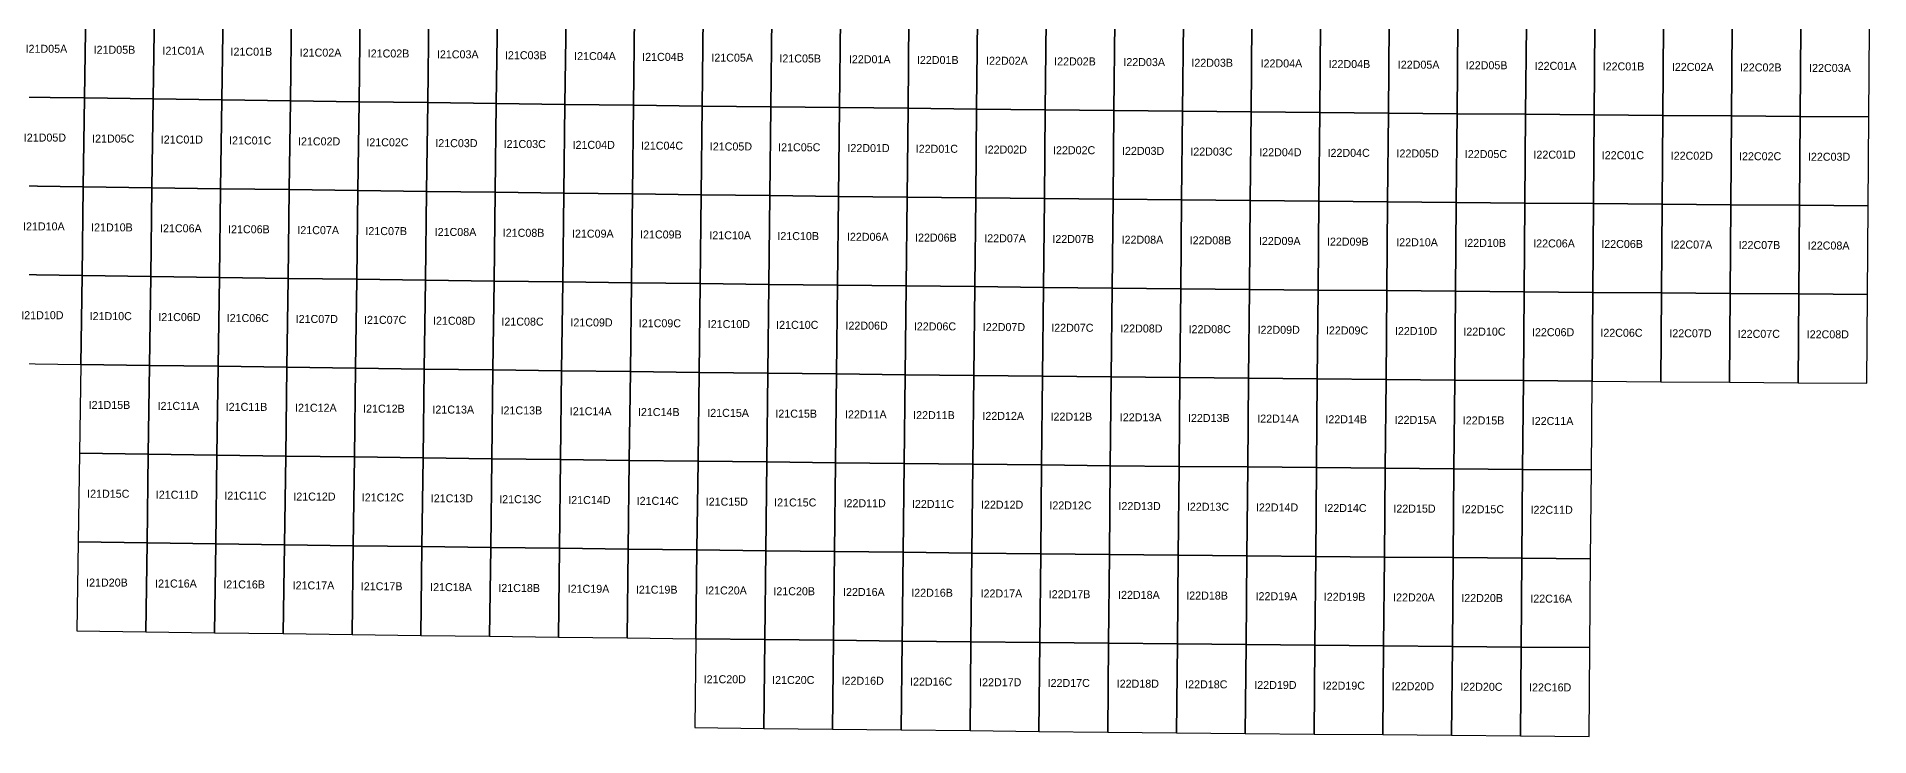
# Model space of a CAD drawing. Extents: x 333963 to 497885, y 4379816 to 4501773.
# Drawn here: x 389189 to 446435, y 4379816 to 4401691 of the extents above; entities that cross this region are included whole.
import ezdxf

# ---------------------------------------------------------------- set-up
doc = ezdxf.new("R2010")
doc.units = 0
doc.layers.add('PINDEX_5000', color=7, linetype='Continuous')

msp = doc.modelspace()

# ---------------------------------------------------------------- linework, layer by layer
at = {"layer": 'PINDEX_5000'}
for p, q in [((390725, 4402549), (390686, 4399773)), ((390686, 4399773), (390725, 4402549)), ((392868, 4402518), (392829, 4399742)), ((392829, 4399742), (392868, 4402518)), ((395011, 4402489), (394973, 4399713)), ((394973, 4399713), (395011, 4402489)), ((397153, 4402460), (397116, 4399684)), ((397116, 4399684), (397153, 4402460)), ((399296, 4402431), (399260, 4399655)), ((399260, 4399655), (399296, 4402431)), ((401439, 4402404), (401403, 4399628)), ((401403, 4399628), (401439, 4402404)), ((403581, 4402376), (403546, 4399600)), ((403546, 4399600), (403581, 4402376)), ((405724, 4402350), (405690, 4399574)), ((405690, 4399574), (405724, 4402350)), ((407867, 4402324), (407833, 4399548)), ((407833, 4399548), (407867, 4402324)), ((410009, 4402298), (409977, 4399522)), ((409977, 4399522), (410009, 4402298)), ((412152, 4402273), (412120, 4399498)), ((412120, 4399498), (412152, 4402273)), ((414295, 4402249), (414264, 4399473)), ((414264, 4399473), (414295, 4402249)), ((416407, 4399450), (416437, 4402226)), ((416437, 4402226), (416407, 4399450)), ((418551, 4399427), (418580, 4402203)), ((418580, 4402203), (418551, 4399427)), ((420694, 4399404), (420723, 4402180)), ((420723, 4402180), (420694, 4399404)), ((422838, 4399383), (422865, 4402158)), ((422865, 4402158), (422838, 4399383)), ((424981, 4399361), (425008, 4402137)), ((425008, 4402137), (424981, 4399361)), ((427124, 4399341), (427151, 4402117)), ((427151, 4402117), (427124, 4399341)), ((429268, 4399321), (429293, 4402096)), ((429293, 4402096), (429268, 4399321)), ((431411, 4399301), (431436, 4402077)), ((431436, 4402077), (431411, 4399301)), ((433555, 4399282), (433579, 4402058)), ((433579, 4402058), (433555, 4399282)), ((435698, 4399264), (435721, 4402040)), ((435721, 4402040), (435698, 4399264)), ((437842, 4399247), (437864, 4402022)), ((437864, 4402022), (437842, 4399247)), ((439985, 4399230), (440007, 4402005)), ((440007, 4402005), (439985, 4399230)), ((442128, 4399213), (442149, 4401989)), ((442149, 4401989), (442128, 4399213)), ((444272, 4399197), (444292, 4401973)), ((444292, 4401973), (444272, 4399197)), ((446415, 4399182), (446435, 4401958)), ((388542, 4399803), (390686, 4399773)), ((390686, 4399773), (388542, 4399803)), ((390686, 4399773), (390646, 4396997)), ((390646, 4396997), (390686, 4399773)), ((390686, 4399773), (392829, 4399742)), ((392829, 4399742), (390686, 4399773)), ((392829, 4399742), (392790, 4396967)), ((392790, 4396967), (392829, 4399742)), ((392829, 4399742), (394973, 4399713)), ((394973, 4399713), (392829, 4399742)), ((394973, 4399713), (394935, 4396937)), ((394935, 4396937), (394973, 4399713)), ((394973, 4399713), (397116, 4399684)), ((397116, 4399684), (394973, 4399713)), ((397116, 4399684), (397079, 4396908)), ((397079, 4396908), (397116, 4399684)), ((397116, 4399684), (399260, 4399655)), ((399260, 4399655), (397116, 4399684)), ((399260, 4399655), (399223, 4396880)), ((399223, 4396880), (399260, 4399655)), ((399260, 4399655), (401403, 4399628)), ((401403, 4399628), (399260, 4399655)), ((401403, 4399628), (401367, 4396852)), ((401367, 4396852), (401403, 4399628)), ((401403, 4399628), (403546, 4399600)), ((403546, 4399600), (401403, 4399628)), ((403546, 4399600), (403512, 4396825)), ((403512, 4396825), (403546, 4399600)), ((403546, 4399600), (405690, 4399574)), ((405690, 4399574), (403546, 4399600)), ((405690, 4399574), (405656, 4396798)), ((405656, 4396798), (405690, 4399574)), ((405690, 4399574), (407833, 4399548)), ((407833, 4399548), (405690, 4399574)), ((407833, 4399548), (407800, 4396772)), ((407800, 4396772), (407833, 4399548)), ((407833, 4399548), (409977, 4399522)), ((409977, 4399522), (407833, 4399548)), ((409977, 4399522), (409944, 4396747)), ((409944, 4396747), (409977, 4399522)), ((409977, 4399522), (412120, 4399498)), ((412120, 4399498), (409977, 4399522)), ((412120, 4399498), (412089, 4396722)), ((412089, 4396722), (412120, 4399498)), ((412120, 4399498), (414264, 4399473)), ((414264, 4399473), (412120, 4399498)), ((414264, 4399473), (414233, 4396698)), ((414233, 4396698), (414264, 4399473)), ((414264, 4399473), (416407, 4399450)), ((416407, 4399450), (414264, 4399473)), ((416377, 4396674), (416407, 4399450)), ((416407, 4399450), (416377, 4396674)), ((416407, 4399450), (418551, 4399427)), ((418551, 4399427), (416407, 4399450)), ((418521, 4396651), (418551, 4399427)), ((418551, 4399427), (418521, 4396651)), ((418551, 4399427), (420694, 4399404)), ((420694, 4399404), (418551, 4399427)), ((420665, 4396629), (420694, 4399404)), ((420694, 4399404), (420665, 4396629)), ((420694, 4399404), (422838, 4399383)), ((422838, 4399383), (420694, 4399404)), ((422810, 4396607), (422838, 4399383)), ((422838, 4399383), (422810, 4396607)), ((422838, 4399383), (424981, 4399361)), ((424981, 4399361), (422838, 4399383)), ((424954, 4396586), (424981, 4399361)), ((424981, 4399361), (424954, 4396586)), ((424981, 4399361), (427124, 4399341)), ((427124, 4399341), (424981, 4399361)), ((427098, 4396565), (427124, 4399341)), ((427124, 4399341), (427098, 4396565)), ((427124, 4399341), (429268, 4399321)), ((429268, 4399321), (427124, 4399341)), ((429242, 4396545), (429268, 4399321)), ((429268, 4399321), (429242, 4396545)), ((429268, 4399321), (431411, 4399301)), ((431411, 4399301), (429268, 4399321)), ((431386, 4396525), (431411, 4399301)), ((431411, 4399301), (431386, 4396525)), ((431411, 4399301), (433555, 4399282)), ((433555, 4399282), (431411, 4399301)), ((433531, 4396507), (433555, 4399282)), ((433555, 4399282), (433531, 4396507)), ((433555, 4399282), (435698, 4399264)), ((435698, 4399264), (433555, 4399282)), ((435675, 4396488), (435698, 4399264)), ((435698, 4399264), (435675, 4396488)), ((435698, 4399264), (437842, 4399247)), ((437842, 4399247), (435698, 4399264)), ((437819, 4396471), (437842, 4399247)), ((437842, 4399247), (437819, 4396471)), ((437842, 4399247), (439985, 4399230)), ((439985, 4399230), (437842, 4399247)), ((439963, 4396454), (439985, 4399230)), ((439985, 4399230), (439963, 4396454)), ((439985, 4399230), (442128, 4399213)), ((442128, 4399213), (439985, 4399230)), ((442107, 4396437), (442128, 4399213)), ((442128, 4399213), (442107, 4396437)), ((442128, 4399213), (444272, 4399197)), ((444272, 4399197), (442128, 4399213)), ((444252, 4396422), (444272, 4399197)), ((444272, 4399197), (444252, 4396422)), ((444272, 4399197), (446415, 4399182)), ((446415, 4399182), (444272, 4399197)), ((446396, 4396406), (446415, 4399182)), ((388502, 4397028), (390646, 4396997)), ((390646, 4396997), (388502, 4397028)), ((390646, 4396997), (390607, 4394221)), ((390607, 4394221), (390646, 4396997)), ((390646, 4396997), (392790, 4396967)), ((392790, 4396967), (390646, 4396997)), ((392790, 4396967), (392752, 4394191)), ((392752, 4394191), (392790, 4396967)), ((392790, 4396967), (394935, 4396937)), ((394935, 4396937), (392790, 4396967)), ((394935, 4396937), (394897, 4394161)), ((394897, 4394161), (394935, 4396937)), ((394935, 4396937), (397079, 4396908)), ((397079, 4396908), (394935, 4396937)), ((397079, 4396908), (397042, 4394132)), ((397042, 4394132), (397079, 4396908)), ((397079, 4396908), (399223, 4396880)), ((399223, 4396880), (397079, 4396908)), ((399223, 4396880), (399187, 4394104)), ((399187, 4394104), (399223, 4396880)), ((399223, 4396880), (401367, 4396852)), ((401367, 4396852), (399223, 4396880)), ((401367, 4396852), (401332, 4394076)), ((401332, 4394076), (401367, 4396852)), ((401367, 4396852), (403512, 4396825)), ((403512, 4396825), (401367, 4396852)), ((403512, 4396825), (403477, 4394049)), ((403477, 4394049), (403512, 4396825)), ((403512, 4396825), (405656, 4396798)), ((405656, 4396798), (403512, 4396825)), ((405656, 4396798), (405622, 4394022)), ((405622, 4394022), (405656, 4396798)), ((405656, 4396798), (407800, 4396772)), ((407800, 4396772), (405656, 4396798)), ((407800, 4396772), (407767, 4393996)), ((407767, 4393996), (407800, 4396772)), ((407800, 4396772), (409944, 4396747)), ((409944, 4396747), (407800, 4396772)), ((409944, 4396747), (409912, 4393971)), ((409912, 4393971), (409944, 4396747)), ((409944, 4396747), (412089, 4396722)), ((412089, 4396722), (409944, 4396747)), ((412089, 4396722), (412057, 4393946)), ((412057, 4393946), (412089, 4396722)), ((412089, 4396722), (414233, 4396698)), ((414233, 4396698), (412089, 4396722)), ((414233, 4396698), (414202, 4393922)), ((414202, 4393922), (414233, 4396698)), ((414233, 4396698), (416377, 4396674)), ((416377, 4396674), (414233, 4396698)), ((416347, 4393898), (416377, 4396674)), ((416377, 4396674), (416347, 4393898)), ((416377, 4396674), (418521, 4396651)), ((418521, 4396651), (416377, 4396674)), ((418492, 4393875), (418521, 4396651)), ((418521, 4396651), (418492, 4393875)), ((418521, 4396651), (420665, 4396629)), ((420665, 4396629), (418521, 4396651)), ((420637, 4393853), (420665, 4396629)), ((420665, 4396629), (420637, 4393853)), ((420665, 4396629), (422810, 4396607)), ((422810, 4396607), (420665, 4396629)), ((422782, 4393831), (422810, 4396607)), ((422810, 4396607), (422782, 4393831)), ((422810, 4396607), (424954, 4396586)), ((424954, 4396586), (422810, 4396607)), ((424927, 4393810), (424954, 4396586)), ((424954, 4396586), (424927, 4393810)), ((424954, 4396586), (427098, 4396565)), ((427098, 4396565), (424954, 4396586)), ((427072, 4393789), (427098, 4396565)), ((427098, 4396565), (427072, 4393789)), ((427098, 4396565), (429242, 4396545)), ((429242, 4396545), (427098, 4396565)), ((429217, 4393769), (429242, 4396545)), ((429242, 4396545), (429217, 4393769)), ((429242, 4396545), (431386, 4396525)), ((431386, 4396525), (429242, 4396545)), ((431362, 4393750), (431386, 4396525)), ((431386, 4396525), (431362, 4393750)), ((431386, 4396525), (433531, 4396507)), ((433531, 4396507), (431386, 4396525)), ((433507, 4393731), (433531, 4396507)), ((433531, 4396507), (433507, 4393731)), ((433531, 4396507), (435675, 4396488)), ((435675, 4396488), (433531, 4396507)), ((435652, 4393713), (435675, 4396488)), ((435675, 4396488), (435652, 4393713)), ((435675, 4396488), (437819, 4396471)), ((437819, 4396471), (435675, 4396488)), ((437797, 4393695), (437819, 4396471)), ((437819, 4396471), (437797, 4393695)), ((437819, 4396471), (439963, 4396454)), ((439963, 4396454), (437819, 4396471)), ((439942, 4393678), (439963, 4396454)), ((439963, 4396454), (439942, 4393678)), ((439963, 4396454), (442107, 4396437)), ((442107, 4396437), (439963, 4396454)), ((442087, 4393662), (442107, 4396437)), ((442107, 4396437), (442087, 4393662)), ((442107, 4396437), (444252, 4396422)), ((444252, 4396422), (442107, 4396437)), ((444232, 4393646), (444252, 4396422)), ((444252, 4396422), (444232, 4393646)), ((444252, 4396422), (446396, 4396406)), ((446396, 4396406), (444252, 4396422)), ((446376, 4393631), (446396, 4396406)), ((388462, 4394252), (390607, 4394221)), ((390607, 4394221), (388462, 4394252)), ((390607, 4394221), (390567, 4391445)), ((390567, 4391445), (390607, 4394221)), ((390607, 4394221), (392752, 4394191)), ((392752, 4394191), (390607, 4394221)), ((392752, 4394191), (392713, 4391415)), ((392713, 4391415), (392752, 4394191)), ((392752, 4394191), (394897, 4394161)), ((394897, 4394161), (392752, 4394191)), ((394897, 4394161), (394859, 4391385)), ((394859, 4391385), (394897, 4394161)), ((394897, 4394161), (397042, 4394132)), ((397042, 4394132), (394897, 4394161)), ((397042, 4394132), (397005, 4391356)), ((397005, 4391356), (397042, 4394132)), ((397042, 4394132), (399187, 4394104)), ((399187, 4394104), (397042, 4394132)), ((399187, 4394104), (399150, 4391328)), ((399150, 4391328), (399187, 4394104)), ((399187, 4394104), (401332, 4394076)), ((401332, 4394076), (399187, 4394104)), ((401332, 4394076), (401296, 4391300)), ((401296, 4391300), (401332, 4394076)), ((401332, 4394076), (403477, 4394049)), ((403477, 4394049), (401332, 4394076)), ((403477, 4394049), (403442, 4391273)), ((403442, 4391273), (403477, 4394049)), ((403477, 4394049), (405622, 4394022)), ((405622, 4394022), (403477, 4394049)), ((405622, 4394022), (405588, 4391246)), ((405588, 4391246), (405622, 4394022)), ((405622, 4394022), (407767, 4393996)), ((407767, 4393996), (405622, 4394022)), ((407767, 4393996), (407734, 4391220)), ((407734, 4391220), (407767, 4393996)), ((407767, 4393996), (409912, 4393971)), ((409912, 4393971), (407767, 4393996)), ((409912, 4393971), (409879, 4391195)), ((409879, 4391195), (409912, 4393971)), ((409912, 4393971), (412057, 4393946)), ((412057, 4393946), (409912, 4393971)), ((412057, 4393946), (412025, 4391170)), ((412025, 4391170), (412057, 4393946)), ((412057, 4393946), (414202, 4393922)), ((414202, 4393922), (412057, 4393946)), ((414202, 4393922), (414171, 4391146)), ((414171, 4391146), (414202, 4393922)), ((414202, 4393922), (416347, 4393898)), ((416347, 4393898), (414202, 4393922)), ((416317, 4391122), (416347, 4393898)), ((416347, 4393898), (416317, 4391122)), ((416347, 4393898), (418492, 4393875)), ((418492, 4393875), (416347, 4393898)), ((418462, 4391099), (418492, 4393875)), ((418492, 4393875), (418462, 4391099)), ((418492, 4393875), (420637, 4393853)), ((420637, 4393853), (418492, 4393875)), ((420608, 4391077), (420637, 4393853)), ((420637, 4393853), (420608, 4391077)), ((420637, 4393853), (422782, 4393831)), ((422782, 4393831), (420637, 4393853)), ((422754, 4391055), (422782, 4393831)), ((422782, 4393831), (422754, 4391055)), ((422782, 4393831), (424927, 4393810)), ((424927, 4393810), (422782, 4393831)), ((424900, 4391034), (424927, 4393810)), ((424927, 4393810), (424900, 4391034)), ((424927, 4393810), (427072, 4393789)), ((427072, 4393789), (424927, 4393810)), ((427045, 4391013), (427072, 4393789)), ((427072, 4393789), (427045, 4391013)), ((427072, 4393789), (429217, 4393769)), ((429217, 4393769), (427072, 4393789)), ((429191, 4390993), (429217, 4393769)), ((429217, 4393769), (429191, 4390993)), ((429217, 4393769), (431362, 4393750)), ((431362, 4393750), (429217, 4393769)), ((431337, 4390974), (431362, 4393750)), ((431362, 4393750), (431337, 4390974)), ((431362, 4393750), (433507, 4393731)), ((433507, 4393731), (431362, 4393750)), ((433483, 4390955), (433507, 4393731)), ((433507, 4393731), (433483, 4390955)), ((433507, 4393731), (435652, 4393713)), ((435652, 4393713), (433507, 4393731)), ((435628, 4390937), (435652, 4393713)), ((435652, 4393713), (435628, 4390937)), ((435652, 4393713), (437797, 4393695)), ((437797, 4393695), (435652, 4393713)), ((437774, 4390919), (437797, 4393695)), ((437797, 4393695), (437774, 4390919)), ((437797, 4393695), (439942, 4393678)), ((439942, 4393678), (437797, 4393695)), ((439920, 4390902), (439942, 4393678)), ((439942, 4393678), (439920, 4390902)), ((439942, 4393678), (442087, 4393662)), ((442087, 4393662), (439942, 4393678)), ((442066, 4390886), (442087, 4393662)), ((442087, 4393662), (442066, 4390886)), ((442087, 4393662), (444232, 4393646)), ((444232, 4393646), (442087, 4393662)), ((444211, 4390870), (444232, 4393646)), ((444232, 4393646), (444211, 4390870)), ((444232, 4393646), (446376, 4393631)), ((446376, 4393631), (444232, 4393646)), ((446357, 4390855), (446376, 4393631)), ((388421, 4391476), (390567, 4391445)), ((390567, 4391445), (390528, 4388669)), ((390567, 4391445), (392713, 4391415)), ((392713, 4391415), (390567, 4391445)), ((392713, 4391415), (392674, 4388639)), ((392674, 4388639), (392713, 4391415)), ((392713, 4391415), (394859, 4391385)), ((394859, 4391385), (392713, 4391415)), ((394859, 4391385), (394821, 4388610)), ((394821, 4388610), (394859, 4391385)), ((394859, 4391385), (397005, 4391356)), ((397005, 4391356), (394859, 4391385)), ((397005, 4391356), (396968, 4388581)), ((396968, 4388581), (397005, 4391356)), ((397005, 4391356), (399150, 4391328)), ((399150, 4391328), (397005, 4391356)), ((399150, 4391328), (399114, 4388552)), ((399114, 4388552), (399150, 4391328)), ((399150, 4391328), (401296, 4391300)), ((401296, 4391300), (399150, 4391328)), ((401296, 4391300), (401261, 4388524)), ((401261, 4388524), (401296, 4391300)), ((401296, 4391300), (403442, 4391273)), ((403442, 4391273), (401296, 4391300)), ((403442, 4391273), (403407, 4388497)), ((403407, 4388497), (403442, 4391273)), ((403442, 4391273), (405588, 4391246)), ((405588, 4391246), (403442, 4391273)), ((405588, 4391246), (405554, 4388471)), ((405554, 4388471), (405588, 4391246)), ((405588, 4391246), (407734, 4391220)), ((407734, 4391220), (405588, 4391246)), ((407734, 4391220), (407700, 4388445)), ((407700, 4388445), (407734, 4391220)), ((407734, 4391220), (409879, 4391195)), ((409879, 4391195), (407734, 4391220)), ((409879, 4391195), (409847, 4388419)), ((409847, 4388419), (409879, 4391195)), ((409879, 4391195), (412025, 4391170)), ((412025, 4391170), (409879, 4391195)), ((412025, 4391170), (411993, 4388394)), ((411993, 4388394), (412025, 4391170)), ((412025, 4391170), (414171, 4391146)), ((414171, 4391146), (412025, 4391170)), ((414171, 4391146), (414140, 4388370)), ((414140, 4388370), (414171, 4391146)), ((414171, 4391146), (416317, 4391122)), ((416317, 4391122), (414171, 4391146)), ((416287, 4388347), (416317, 4391122)), ((416317, 4391122), (416287, 4388347)), ((416317, 4391122), (418462, 4391099)), ((418462, 4391099), (416317, 4391122)), ((418433, 4388324), (418462, 4391099)), ((418462, 4391099), (418433, 4388324)), ((418462, 4391099), (420608, 4391077)), ((420608, 4391077), (418462, 4391099)), ((420580, 4388301), (420608, 4391077)), ((420608, 4391077), (420580, 4388301)), ((420608, 4391077), (422754, 4391055)), ((422754, 4391055), (420608, 4391077)), ((422726, 4388279), (422754, 4391055)), ((422754, 4391055), (422726, 4388279)), ((422754, 4391055), (424900, 4391034)), ((424900, 4391034), (422754, 4391055)), ((424873, 4388258), (424900, 4391034)), ((424900, 4391034), (424873, 4388258)), ((424900, 4391034), (427045, 4391013)), ((427045, 4391013), (424900, 4391034)), ((427019, 4388238), (427045, 4391013)), ((427045, 4391013), (427019, 4388238)), ((427045, 4391013), (429191, 4390993)), ((429191, 4390993), (427045, 4391013)), ((429166, 4388218), (429191, 4390993)), ((429191, 4390993), (429166, 4388218)), ((429191, 4390993), (431337, 4390974)), ((431337, 4390974), (429191, 4390993)), ((431312, 4388198), (431337, 4390974)), ((431337, 4390974), (431312, 4388198)), ((431337, 4390974), (433483, 4390955)), ((433483, 4390955), (431337, 4390974)), ((433459, 4388179), (433483, 4390955)), ((433483, 4390955), (433459, 4388179)), ((433483, 4390955), (435628, 4390937)), ((435628, 4390937), (433483, 4390955)), ((435605, 4388161), (435628, 4390937)), ((435628, 4390937), (435605, 4388161)), ((435628, 4390937), (437774, 4390919)), ((437774, 4390919), (435628, 4390937)), ((437752, 4388144), (437774, 4390919)), ((437774, 4390919), (439920, 4390902)), ((439920, 4390902), (442066, 4390886)), ((442066, 4390886), (444211, 4390870)), ((444211, 4390870), (446357, 4390855)), ((390528, 4388669), (390488, 4385893)), ((390528, 4388669), (392674, 4388639)), ((392674, 4388639), (390528, 4388669)), ((392674, 4388639), (392636, 4385863)), ((392636, 4385863), (392674, 4388639)), ((392674, 4388639), (394821, 4388610)), ((394821, 4388610), (392674, 4388639)), ((394821, 4388610), (394783, 4385834)), ((394783, 4385834), (394821, 4388610)), ((394821, 4388610), (396968, 4388581)), ((396968, 4388581), (394821, 4388610)), ((396968, 4388581), (396931, 4385805)), ((396931, 4385805), (396968, 4388581)), ((396968, 4388581), (399114, 4388552)), ((399114, 4388552), (396968, 4388581)), ((399114, 4388552), (399078, 4385776)), ((399078, 4385776), (399114, 4388552)), ((399114, 4388552), (401261, 4388524)), ((401261, 4388524), (399114, 4388552)), ((401261, 4388524), (401225, 4385749)), ((401225, 4385749), (401261, 4388524)), ((401261, 4388524), (403407, 4388497)), ((403407, 4388497), (401261, 4388524)), ((403407, 4388497), (403373, 4385721)), ((403373, 4385721), (403407, 4388497)), ((403407, 4388497), (405554, 4388471)), ((405554, 4388471), (403407, 4388497)), ((405554, 4388471), (405520, 4385695)), ((405520, 4385695), (405554, 4388471)), ((405554, 4388471), (407700, 4388445)), ((407700, 4388445), (405554, 4388471)), ((407700, 4388445), (407667, 4385669)), ((407667, 4385669), (407700, 4388445)), ((407700, 4388445), (409847, 4388419)), ((409847, 4388419), (407700, 4388445)), ((409847, 4388419), (409815, 4385643)), ((409815, 4385643), (409847, 4388419)), ((409847, 4388419), (411993, 4388394)), ((411993, 4388394), (409847, 4388419)), ((411993, 4388394), (411962, 4385619)), ((411962, 4385619), (411993, 4388394)), ((411993, 4388394), (414140, 4388370)), ((414140, 4388370), (411993, 4388394)), ((414140, 4388370), (414109, 4385595)), ((414109, 4385595), (414140, 4388370)), ((414140, 4388370), (416287, 4388347)), ((416287, 4388347), (414140, 4388370)), ((416256, 4385571), (416287, 4388347)), ((416287, 4388347), (416256, 4385571)), ((416287, 4388347), (418433, 4388324)), ((418433, 4388324), (416287, 4388347)), ((418404, 4385548), (418433, 4388324)), ((418433, 4388324), (418404, 4385548)), ((418433, 4388324), (420580, 4388301)), ((420580, 4388301), (418433, 4388324)), ((420551, 4385526), (420580, 4388301)), ((420580, 4388301), (420551, 4385526)), ((420580, 4388301), (422726, 4388279)), ((422726, 4388279), (420580, 4388301)), ((422698, 4385504), (422726, 4388279)), ((422726, 4388279), (422698, 4385504)), ((422726, 4388279), (424873, 4388258)), ((424873, 4388258), (422726, 4388279)), ((424846, 4385483), (424873, 4388258)), ((424873, 4388258), (424846, 4385483)), ((424873, 4388258), (427019, 4388238)), ((427019, 4388238), (424873, 4388258)), ((426993, 4385462), (427019, 4388238)), ((427019, 4388238), (426993, 4385462)), ((427019, 4388238), (429166, 4388218)), ((429166, 4388218), (427019, 4388238)), ((429140, 4385442), (429166, 4388218)), ((429166, 4388218), (429140, 4385442)), ((429166, 4388218), (431312, 4388198)), ((431312, 4388198), (429166, 4388218)), ((431288, 4385422), (431312, 4388198)), ((431312, 4388198), (431288, 4385422)), ((431312, 4388198), (433459, 4388179)), ((433459, 4388179), (431312, 4388198)), ((433435, 4385404), (433459, 4388179)), ((433459, 4388179), (433435, 4385404)), ((433459, 4388179), (435605, 4388161)), ((435605, 4388161), (433459, 4388179)), ((435582, 4385385), (435605, 4388161)), ((435605, 4388161), (435582, 4385385)), ((435605, 4388161), (437752, 4388144)), ((437752, 4388144), (435605, 4388161)), ((437729, 4385368), (437752, 4388144)), ((390488, 4385893), (390449, 4383118)), ((390488, 4385893), (392636, 4385863)), ((392636, 4385863), (390488, 4385893)), ((392636, 4385863), (392597, 4383088)), ((392597, 4383088), (392636, 4385863)), ((392636, 4385863), (394783, 4385834)), ((394783, 4385834), (392636, 4385863)), ((394783, 4385834), (394745, 4383058)), ((394745, 4383058), (394783, 4385834)), ((394783, 4385834), (396931, 4385805)), ((396931, 4385805), (394783, 4385834)), ((396931, 4385805), (396893, 4383029)), ((396893, 4383029), (396931, 4385805)), ((396931, 4385805), (399078, 4385776)), ((399078, 4385776), (396931, 4385805)), ((399078, 4385776), (399042, 4383001)), ((399042, 4383001), (399078, 4385776)), ((399078, 4385776), (401225, 4385749)), ((401225, 4385749), (399078, 4385776)), ((401225, 4385749), (401190, 4382973)), ((401190, 4382973), (401225, 4385749)), ((401225, 4385749), (403373, 4385721)), ((403373, 4385721), (401225, 4385749)), ((403373, 4385721), (403338, 4382946)), ((403338, 4382946), (403373, 4385721)), ((403373, 4385721), (405520, 4385695)), ((405520, 4385695), (403373, 4385721)), ((405520, 4385695), (405486, 4382919)), ((405486, 4382919), (405520, 4385695)), ((405520, 4385695), (407667, 4385669)), ((407667, 4385669), (405520, 4385695)), ((407667, 4385669), (407634, 4382893)), ((407634, 4382893), (407667, 4385669)), ((407667, 4385669), (409815, 4385643)), ((409815, 4385643), (407667, 4385669)), ((409815, 4385643), (409782, 4382868)), ((409782, 4382868), (409815, 4385643)), ((409815, 4385643), (411962, 4385619)), ((411962, 4385619), (409815, 4385643)), ((411962, 4385619), (411930, 4382843)), ((411930, 4382843), (411962, 4385619)), ((411962, 4385619), (414109, 4385595)), ((414109, 4385595), (411962, 4385619)), ((414109, 4385595), (414078, 4382819)), ((414078, 4382819), (414109, 4385595)), ((414109, 4385595), (416256, 4385571)), ((416256, 4385571), (414109, 4385595)), ((416226, 4382795), (416256, 4385571)), ((416256, 4385571), (416226, 4382795)), ((416256, 4385571), (418404, 4385548)), ((418404, 4385548), (416256, 4385571)), ((418374, 4382772), (418404, 4385548)), ((418404, 4385548), (418374, 4382772)), ((418404, 4385548), (420551, 4385526)), ((420551, 4385526), (418404, 4385548)), ((420523, 4382750), (420551, 4385526)), ((420551, 4385526), (420523, 4382750)), ((420551, 4385526), (422698, 4385504)), ((422698, 4385504), (420551, 4385526)), ((422671, 4382728), (422698, 4385504)), ((422698, 4385504), (422671, 4382728)), ((422698, 4385504), (424846, 4385483)), ((424846, 4385483), (422698, 4385504)), ((424819, 4382707), (424846, 4385483)), ((424846, 4385483), (424819, 4382707)), ((424846, 4385483), (426993, 4385462)), ((426993, 4385462), (424846, 4385483)), ((426967, 4382686), (426993, 4385462)), ((426993, 4385462), (426967, 4382686)), ((426993, 4385462), (429140, 4385442)), ((429140, 4385442), (426993, 4385462)), ((429115, 4382666), (429140, 4385442)), ((429140, 4385442), (429115, 4382666)), ((429140, 4385442), (431288, 4385422)), ((431288, 4385422), (429140, 4385442)), ((431263, 4382647), (431288, 4385422)), ((431288, 4385422), (431263, 4382647)), ((431288, 4385422), (433435, 4385404)), ((433435, 4385404), (431288, 4385422)), ((433411, 4382628), (433435, 4385404)), ((433435, 4385404), (433411, 4382628)), ((433435, 4385404), (435582, 4385385)), ((435582, 4385385), (433435, 4385404)), ((435559, 4382610), (435582, 4385385)), ((435582, 4385385), (435559, 4382610)), ((435582, 4385385), (437729, 4385368)), ((437729, 4385368), (435582, 4385385)), ((437707, 4382592), (437729, 4385368)), ((390449, 4383118), (392597, 4383088)), ((392597, 4383088), (394745, 4383058)), ((394745, 4383058), (396893, 4383029)), ((396893, 4383029), (399042, 4383001)), ((399042, 4383001), (401190, 4382973)), ((401190, 4382973), (403338, 4382946)), ((403338, 4382946), (405486, 4382919)), ((405486, 4382919), (407634, 4382893)), ((407634, 4382893), (409782, 4382868)), ((409782, 4382868), (409750, 4380092)), ((409782, 4382868), (411930, 4382843)), ((411930, 4382843), (409782, 4382868)), ((411930, 4382843), (411899, 4380067)), ((411899, 4380067), (411930, 4382843)), ((411930, 4382843), (414078, 4382819)), ((414078, 4382819), (411930, 4382843)), ((414078, 4382819), (414047, 4380043)), ((414047, 4380043), (414078, 4382819)), ((414078, 4382819), (416226, 4382795)), ((416226, 4382795), (414078, 4382819)), ((416196, 4380019), (416226, 4382795)), ((416226, 4382795), (416196, 4380019)), ((416226, 4382795), (418374, 4382772)), ((418374, 4382772), (416226, 4382795)), ((418345, 4379996), (418374, 4382772)), ((418374, 4382772), (418345, 4379996)), ((418374, 4382772), (420523, 4382750)), ((420523, 4382750), (418374, 4382772)), ((420494, 4379974), (420523, 4382750)), ((420523, 4382750), (420494, 4379974)), ((420523, 4382750), (422671, 4382728)), ((422671, 4382728), (420523, 4382750)), ((422643, 4379952), (422671, 4382728)), ((422671, 4382728), (422643, 4379952)), ((422671, 4382728), (424819, 4382707)), ((424819, 4382707), (422671, 4382728)), ((424792, 4379931), (424819, 4382707)), ((424819, 4382707), (424792, 4379931)), ((424819, 4382707), (426967, 4382686)), ((426967, 4382686), (424819, 4382707)), ((426940, 4379910), (426967, 4382686)), ((426967, 4382686), (426940, 4379910)), ((426967, 4382686), (429115, 4382666)), ((429115, 4382666), (426967, 4382686)), ((429089, 4379890), (429115, 4382666)), ((429115, 4382666), (429089, 4379890)), ((429115, 4382666), (431263, 4382647)), ((431263, 4382647), (429115, 4382666)), ((431238, 4379871), (431263, 4382647)), ((431263, 4382647), (431238, 4379871)), ((431263, 4382647), (433411, 4382628)), ((433411, 4382628), (431263, 4382647)), ((433387, 4379852), (433411, 4382628)), ((433411, 4382628), (433387, 4379852)), ((433411, 4382628), (435559, 4382610)), ((435559, 4382610), (433411, 4382628)), ((435536, 4379834), (435559, 4382610)), ((435559, 4382610), (435536, 4379834)), ((435559, 4382610), (437707, 4382592)), ((437707, 4382592), (435559, 4382610)), ((437685, 4379816), (437707, 4382592)), ((409750, 4380092), (411899, 4380067)), ((411899, 4380067), (414047, 4380043)), ((414047, 4380043), (416196, 4380019)), ((416196, 4380019), (418345, 4379996)), ((418345, 4379996), (420494, 4379974)), ((420494, 4379974), (422643, 4379952)), ((422643, 4379952), (424792, 4379931)), ((424792, 4379931), (426940, 4379910)), ((426940, 4379910), (429089, 4379890)), ((429089, 4379890), (431238, 4379871)), ((431238, 4379871), (433387, 4379852)), ((433387, 4379852), (435536, 4379834)), ((435536, 4379834), (437685, 4379816))]:
    msp.add_line(p, q, dxfattribs=at)

# ---------------------------------------------------------------- texts
for s, p in [('I21D05A', (388843, 4401186)), ('I21D05B', (390968, 4401155)), ('I21C01A', (393119, 4401125)), ('I21C01B', (395244, 4401096)), ('I21C02A', (397406, 4401067)), ('I21C02B', (399530, 4401039)), ('I21C03A', (401692, 4401012)), ('I21C03B', (403817, 4400985)), ('I21C04A', (405978, 4400958)), ('I21C04B', (408103, 4400933)), ('I21C05A', (410264, 4400908)), ('I21C05B', (412389, 4400883)), ('I22D01A', (414560, 4400859)), ('I22D01B', (416685, 4400836)), ('I22D02A', (418846, 4400813)), ('I22D02B', (420971, 4400791)), ('I22D03A', (423133, 4400770)), ('I22D03B', (425257, 4400749)), ('I22D04A', (427419, 4400728)), ('I22D04B', (429543, 4400709)), ('I22D05A', (431705, 4400689)), ('I22D05B', (433830, 4400671)), ('I22C01A', (435981, 4400653)), ('I22C01B', (438105, 4400636)), ('I22C02A', (440267, 4400619)), ('I22C02B', (442391, 4400603)), ('I22C03A', (444553, 4400587)), ('I21D05D', (388788, 4398410)), ('I21D05C', (390922, 4398379)), ('I21C01D', (393066, 4398349)), ('I21C01C', (395200, 4398320)), ('I21C02D', (397353, 4398291)), ('I21C02C', (399487, 4398263)), ('I21C03D', (401641, 4398236)), ('I21C03C', (403775, 4398209)), ('I21C04D', (405929, 4398183)), ('I21C04C', (408063, 4398157)), ('I21C05D', (410216, 4398132)), ('I21C05C', (412351, 4398107)), ('I22D01D', (414514, 4398083)), ('I22D01C', (416648, 4398060)), ('I22D02D', (418802, 4398037)), ('I22D02C', (420936, 4398015)), ('I22D03D', (423090, 4397994)), ('I22D03C', (425224, 4397973)), ('I22D04D', (427377, 4397952)), ('I22D04C', (429511, 4397933)), ('I22D05D', (431665, 4397914)), ('I22D05C', (433799, 4397895)), ('I22C01D', (435942, 4397877)), ('I22C01C', (438076, 4397860)), ('I22C02D', (440230, 4397843)), ('I22C02C', (442364, 4397827)), ('I22C03D', (444517, 4397811)), ('I21D10A', (388764, 4395634)), ('I21D10B', (390890, 4395603)), ('I21C06A', (393043, 4395574)), ('I21C06B', (395169, 4395544)), ('I21C07A', (397332, 4395516)), ('I21C07B', (399458, 4395487)), ('I21C08A', (401621, 4395460)), ('I21C08B', (403748, 4395433)), ('I21C09A', (405911, 4395407)), ('I21C09B', (408037, 4395381)), ('I21C10A', (410200, 4395356)), ('I21C10B', (412326, 4395331)), ('I22D06A', (414499, 4395308)), ('I22D06B', (416626, 4395284)), ('I22D07A', (418788, 4395262)), ('I22D07B', (420915, 4395239)), ('I22D08A', (423078, 4395218)), ('I22D08B', (425204, 4395197)), ('I22D09A', (427367, 4395177)), ('I22D09B', (429493, 4395157)), ('I22D10A', (431656, 4395138)), ('I22D10B', (433782, 4395119)), ('I22C06A', (435935, 4395101)), ('I22C06B', (438061, 4395084)), ('I22C07A', (440224, 4395067)), ('I22C07B', (442350, 4395051)), ('I22C08A', (444513, 4395036)), ('I21D10D', (388708, 4392858)), ('I21D10C', (390844, 4392828)), ('I21C06D', (392989, 4392798)), ('I21C06C', (395125, 4392768)), ('I21C07D', (397280, 4392740)), ('I21C07C', (399416, 4392712)), ('I21C08D', (401571, 4392684)), ('I21C08C', (403706, 4392657)), ('I21C09D', (405861, 4392631)), ('I21C09C', (407997, 4392605)), ('I21C10D', (410152, 4392580)), ('I21C10C', (412288, 4392556)), ('I22D06D', (414453, 4392532)), ('I22D06C', (416589, 4392508)), ('I22D07D', (418744, 4392486)), ('I22D07C', (420880, 4392464)), ('I22D08D', (423035, 4392442)), ('I22D08C', (425170, 4392421)), ('I22D09D', (427325, 4392401)), ('I22D09C', (429461, 4392381)), ('I22D10D', (431616, 4392362)), ('I22D10C', (433752, 4392344)), ('I22C06D', (435897, 4392326)), ('I22C06C', (438032, 4392308)), ('I22C07D', (440187, 4392292)), ('I22C07C', (442323, 4392275)), ('I22C08D', (444478, 4392260)), ('I21D15B', (390812, 4390052)), ('I21C11A', (392966, 4390022)), ('I21C11B', (395094, 4389993)), ('I21C12A', (397259, 4389964)), ('I21C12B', (399386, 4389936)), ('I21C13A', (401551, 4389908)), ('I21C13B', (403679, 4389881)), ('I21C14A', (405843, 4389855)), ('I21C14B', (407971, 4389830)), ('I21C15A', (410136, 4389804)), ('I21C15B', (412263, 4389780)), ('I22D11A', (414438, 4389756)), ('I22D11B', (416566, 4389733)), ('I22D12A', (418730, 4389710)), ('I22D12B', (420858, 4389688)), ('I22D13A', (423023, 4389666)), ('I22D13B', (425151, 4389645)), ('I22D14A', (427315, 4389625)), ('I22D14B', (429443, 4389605)), ('I22D15A', (431607, 4389586)), ('I22D15B', (433735, 4389568)), ('I22C11A', (435889, 4389550)), ('I21D15C', (390766, 4387276)), ('I21C11D', (392912, 4387246)), ('I21C11C', (395050, 4387217)), ('I21C12D', (397206, 4387188)), ('I21C12C', (399344, 4387160)), ('I21C13D', (401500, 4387133)), ('I21C13C', (403638, 4387106)), ('I21C14D', (405794, 4387079)), ('I21C14C', (407931, 4387054)), ('I21C15D', (410088, 4387029)), ('I21C15C', (412225, 4387004)), ('I22D11D', (414392, 4386980)), ('I22D11C', (416529, 4386957)), ('I22D12D', (418686, 4386934)), ('I22D12C', (420823, 4386912)), ('I22D13D', (422980, 4386891)), ('I22D13C', (425117, 4386870)), ('I22D14D', (427274, 4386849)), ('I22D14C', (429411, 4386830)), ('I22D15D', (431567, 4386811)), ('I22D15C', (433705, 4386792)), ('I22C11D', (435851, 4386774)), ('I21D20B', (390734, 4384500)), ('I21C16A', (392890, 4384470)), ('I21C16B', (395019, 4384441)), ('I21C17A', (397185, 4384412)), ('I21C17B', (399315, 4384384)), ('I21C18A', (401481, 4384357)), ('I21C18B', (403610, 4384330)), ('I21C19A', (405776, 4384304)), ('I21C19B', (407906, 4384278)), ('I21C20A', (410071, 4384253)), ('I21C20B', (412201, 4384228)), ('I22D16A', (414377, 4384205)), ('I22D16B', (416507, 4384181)), ('I22D17A', (418673, 4384159)), ('I22D17B', (420802, 4384136)), ('I22D18A', (422968, 4384115)), ('I22D18B', (425097, 4384094)), ('I22D19A', (427263, 4384074)), ('I22D19B', (429393, 4384054)), ('I22D20A', (431559, 4384035)), ('I22D20B', (433688, 4384016)), ('I22C16A', (435844, 4383998)), ('I21C20D', (410024, 4381477)), ('I21C20C', (412163, 4381453)), ('I22D16D', (414331, 4381429)), ('I22D16C', (416470, 4381405)), ('I22D17D', (418628, 4381383)), ('I22D17C', (420767, 4381361)), ('I22D18D', (422925, 4381339)), ('I22D18C', (425064, 4381318)), ('I22D19D', (427222, 4381298)), ('I22D19C', (429361, 4381278)), ('I22D20D', (431519, 4381259)), ('I22D20C', (433658, 4381241)), ('I22C16D', (435805, 4381223))]:
    msp.add_text(s, height=250, dxfattribs=at).set_placement(p)

doc.saveas('drawing.dxf')
